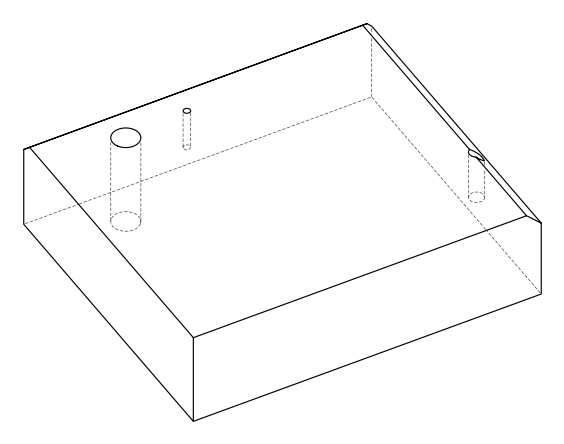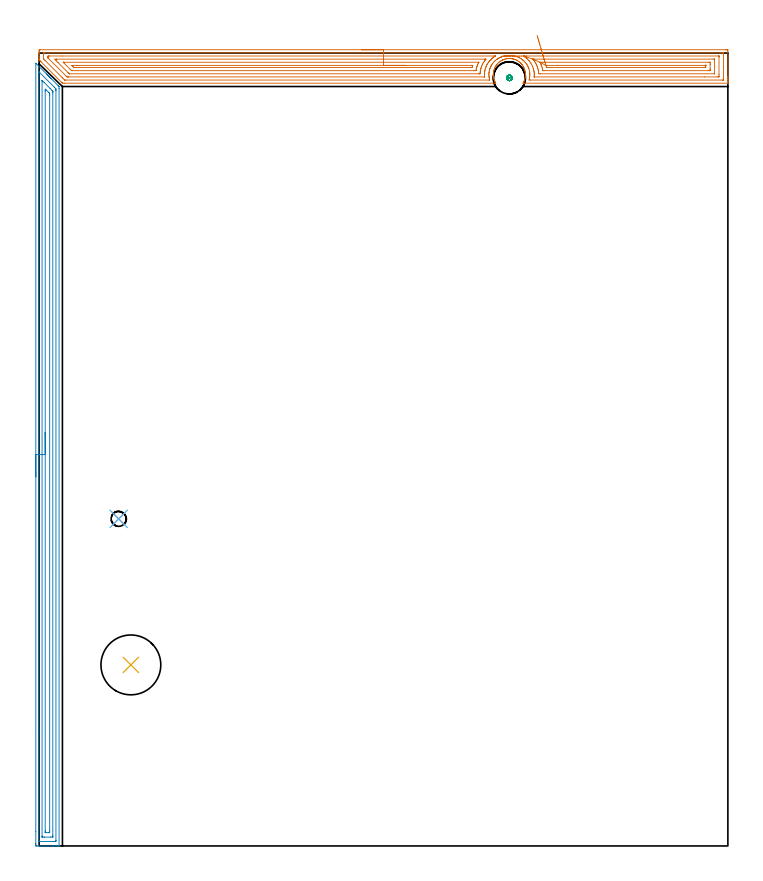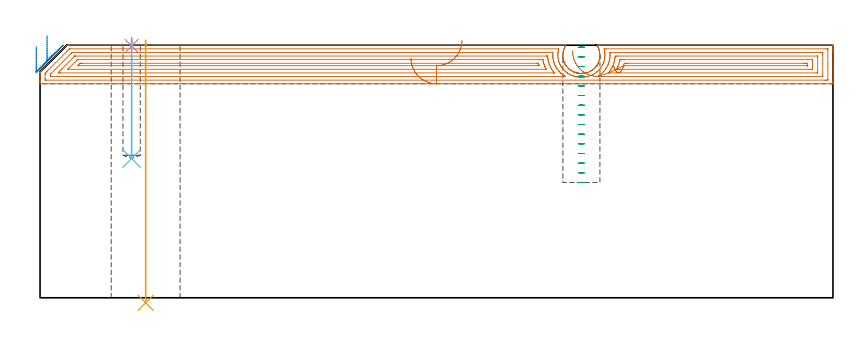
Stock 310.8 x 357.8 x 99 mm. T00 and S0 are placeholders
(PLAN: 6 operations, 4 tool changes, 27.5 min)
(1 AREA_MILL | FG_CHAMFER_SURFACE | UGT0205_001 | 14.77 min | 35449 mm3)
(2 AREA_MILL_1 | FG_CHAMFER_SURFACE_1 | UGT0205_001 | 11.39 min | 19069 mm3)
(3 MILL_BLIND_HOLE_FROM_SOLID_MATERIAL | STEP1POCKET | UGT0201_130 | Spiral | 0.72 min | 8201 mm3)
(4 SPOT_DRILL | STEP1POCKET_1 | NXT0321_9005460120000 | 0.03 min | 6 mm3)
(5 INDEXABLE_INSERT_DRILL_THROUGH_HOLE_FROM_SOLID | STEP1HOLE | NXT0302_025 | 0.41 min | 56646 mm3)
(6 DRILL_BLIND_HOLE_INTO_CENTER | STEP1POCKET_1 | NXT0301_039 | 0.19 min | 1563 mm3)
(TOOL UGT0205_001 | Chamfer Mill 20 x 3 x 45 deg. | D20 FL50 Z2)
(TOOL UGT0201_130 | Carbide End Mill 12.0 | D12 FL15 Z4)
(TOOL NXT0321_9005460120000 | NC Spot Drill, 142deg, 12mm, Carbide, Uncoated | D12 PA142 FL30 Z2)
(TOOL NXT0302_025 | Index. Insert Drill 27mm [880-D2700L32-05] | D27 PA176 FL135 Z2)
(TOOL NXT0301_039 | Carbide Drill 6.8mm [860.1-0680-034A1-MM 2214] | D6.8 PA140 FL53 Z2)
(OP 1 AREA_MILL)
G17 G21 G94 G90
T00 M6
G54
G17 G0 G90 X145.4 Y359.3 S1061 M3
G43 Z109. H0
Z93.9
G94 G1 X145.438 Z93.029 F250.
X145.552 Z92.164
X145.741 Z91.312
X146.003 Z90.48
X146.337 Z89.674
X146.74 Z88.9
X147.208 Z88.164
X147.74 Z87.472
X148.329 Z86.829
X148.972 Z86.24
X149.664 Z85.709
X150.4 Z85.24
X151.174 Z84.837
X151.98 Z84.503
X152.812 Z84.241
X153.664 Z84.052
X154.528 Z83.938
X155.4 Z83.9
X309.712
X310.198 Y359.299 Z83.901
X310.679 Y359.295 Z83.903
X310.791 Y359.291 Z83.906
X310.796 Y358.819 Z84.379
X310.8 Y358.222 Z84.975
Y347.332 Z95.862
Y346.757 Z96.44
Y346.448 Z96.748
Y345.874 Z97.322
Y345.565 Z97.63
Y344.947 Z98.252
Y344.536 Z98.663
Y344.214 Z98.977
X310.792 Y344.202 Z98.988
X310.645 Y344.2 Z99.
X219.193
X218.328 Y344.207 Z98.993
X218.519 Y344.564 Z98.636
X218.627 Y344.756 Z98.444
X218.737 Y344.976 Z98.224
X218.878 Y345.285 Z97.915
X219.083 Y345.855 Z97.345
X219.213 Y346.293 Z96.907
X219.311 Y346.734 Z96.466
X219.381 Y347.173 Z96.027
X219.425 Y347.613 Z95.587
X219.442 Y348.052 Z95.148
X219.432 Y348.492 Z94.708
X219.394 Y348.932 Z94.268
X219.329 Y349.371 Z93.829
X219.236 Y349.812 Z93.388
X219.112 Y350.25 Z92.95
X218.878 Y350.915 Z92.285
X218.781 Y351.129 Z92.071
X218.553 Y351.573 Z91.627
X218.295 Y352.008 Z91.192
X218.169 Y352.192 Z91.005
X217.984 Y352.465 Z90.734
X217.849 Y352.637 Z90.563
X217.816 Y352.679 Z90.52
X217.64 Y352.887 Z90.312
X217.37 Y353.173 Z90.026
X217.09 Y353.449 Z89.751
X216.906 Y353.609 Z89.59
X216.716 Y353.766 Z89.433
X216.196 Y354.14 Z89.058
X215.918 Y354.308 Z88.889
X215.759 Y354.404 Z88.793
X215.624 Y354.476 Z88.721
X215.312 Y354.645 Z88.555
X214.858 Y354.834 Z88.363
X214.408 Y354.997 Z88.201
X214.286 Y355.03 Z88.165
X214.17 Y355.063 Z88.134
X213.962 Y355.122 Z88.076
X213.929 Y355.13 Z88.068
X213.84 Y355.147 Z88.046
X213.514 Y355.221 Z87.978
X213.098 Y355.284 Z87.914
X213.067 Y355.289 Z87.909
X213.045 Y355.291 Z87.907
X212.947 Y355.299 Z87.896
X212.798 Y355.313 Z87.881
X212.62 Y355.331 Z87.864
X212.396 Y355.343 Z87.854
X212.173 Y355.347 Z87.85
X211.726 Y355.324 Z87.87
X211.609 Y355.311 Z87.88
X211.578 Y355.309 Z87.884
X211.268 Y355.28 Z87.919
X211.163 Y355.261 Z87.932
X210.929 Y355.226 Z87.973
X210.832 Y355.211 Z87.989
X210.383 Y355.109 Z88.089
X209.938 Y354.979 Z88.218
X209.825 Y354.936 Z88.257
X209.645 Y354.871 Z88.325
X209.51 Y354.821 Z88.375
X209.379 Y354.765 Z88.43
X209.145 Y354.669 Z88.531
X209.088 Y354.645 Z88.555
X209.043 Y354.623 Z88.576
X208.784 Y354.479 Z88.716
X208.638 Y354.401 Z88.795
X208.591 Y354.375 Z88.821
X208.486 Y354.311 Z88.887
X208.149 Y354.103 Z89.095
X207.689 Y353.766 Z89.433
X207.255 Y353.392 Z89.807
X206.767 Y352.887 Z90.312
X206.425 Y352.466 Z90.726
X206.361 Y352.39 Z90.805
X206.256 Y352.235 Z90.964
X206.103 Y352.008 Z91.192
X205.952 Y351.75 Z91.45
X205.847 Y351.573 Z91.627
X205.622 Y351.129 Z92.071
X205.467 Y350.783 Z92.417
X205.287 Y350.25 Z92.95
X205.164 Y349.812 Z93.388
X205.071 Y349.371 Z93.829
X205.006 Y348.932 Z94.268
X204.968 Y348.492 Z94.708
X204.958 Y348.052 Z95.148
X204.975 Y347.613 Z95.587
X205.019 Y347.173 Z96.027
X205.089 Y346.734 Z96.466
X205.188 Y346.293 Z96.907
X205.311 Y345.855 Z97.345
X205.386 Y345.635 Z97.565
X205.467 Y345.416 Z97.784
X205.669 Y344.976 Z98.224
X205.81 Y344.7 Z98.5
X205.911 Y344.501 Z98.698
X205.978 Y344.381 Z98.816
X206.073 Y344.204 Z98.99
X205.81 Y344.2 Z99.
X11.308
X10.561 Y344.205 Z98.993
X10.499 Y344.206 Z98.992
X10.416 Y344.285 Z98.913
X10.018 Y344.681 Z98.518
X0.875 Y353.824 Z89.374
X0.739 Y353.959 Z89.237
X0.602 Y354.097 Z89.101
X0.438 Y354.261 Z88.937
X0.297 Y354.401 Z88.795
X0.156 Y354.543 Z88.655
X0.014 Y354.681 Z88.508
X0.006 Y354.696 Z88.493
X0. Y354.709 Z88.48
Y354.802 Z88.39
Y355.085 Z88.114
Y355.55 Z87.649
Y356.168 Z87.027
Y357.36 Z85.837
Y357.935 Z85.259
Y358.531 Z84.664
X0.003 Y358.819 Z84.376
X0.009 Y359.291 Z83.905
X0.122 Y359.294 Z83.902
X0.602 Y359.3 Z83.9
X155.4
Y357.886 Z85.314
X307.521
X308.414 Y357.885 Z85.315
X308.465 Y357.884 Z85.316
X308.79 Y357.872 Z85.328
X308.794 Y357.773 Z85.427
X308.799 Y357.554 Z85.646
X308.8 Y351.559 Z91.641
X308.799 Y346.066 Z97.134
X308.795 Y345.683 Z97.517
X308.791 Y345.633 Z97.567
X308.787 Y345.62 Z97.58
X308.78 Y345.618 Z97.582
X308.729 Y345.616 Z97.584
X308.624 Y345.615 Z97.585
X308.414 Y345.614 Z97.586
X221.819 Y345.615 Z97.585
X221.068 Y345.622 Z97.578
X221.212 Y346.216 Z96.984
X221.262 Y346.448 Z96.752
X221.35 Y346.962 Z96.238
X221.392 Y347.332 Z95.868
X221.422 Y347.775 Z95.425
X221.429 Y348.216 Z94.984
X221.411 Y348.67 Z94.53
X221.37 Y349.099 Z94.101
X221.277 Y349.686 Z93.514
X221.212 Y349.983 Z93.217
X220.977 Y350.805 Z92.395
X220.956 Y350.866 Z92.334
X220.944 Y350.899 Z92.301
X220.739 Y351.419 Z91.781
X220.579 Y351.75 Z91.45
X220.448 Y352.005 Z91.195
X220.097 Y352.621 Z90.579
X220.085 Y352.64 Z90.56
X219.717 Y353.158 Z90.042
X219.426 Y353.517 Z89.683
X219.193 Y353.778 Z89.422
X218.882 Y354.097 Z89.103
X218.562 Y354.401 Z88.799
X218.424 Y354.523 Z88.677
X218.301 Y354.626 Z88.574
X218.101 Y354.778 Z88.422
X217.451 Y355.242 Z87.958
X217.408 Y355.268 Z87.932
X217.381 Y355.284 Z87.916
X216.831 Y355.596 Z87.604
X216.516 Y355.766 Z87.434
X216.191 Y355.913 Z87.287
X215.659 Y356.134 Z87.066
X215.624 Y356.146 Z87.054
X215.562 Y356.168 Z87.032
X214.732 Y356.421 Z86.779
X214.394 Y356.502 Z86.698
X213.84 Y356.611 Z86.589
X213.316 Y356.686 Z86.514
X212.947 Y356.722 Z86.478
X212.357 Y356.753 Z86.447
X212.119 Y356.757 Z86.443
X212.055 Y356.756 Z86.444
X211.493 Y356.725 Z86.475
X211.334 Y356.712 Z86.488
X211.163 Y356.693 Z86.507
X210.694 Y356.632 Z86.568
X210.271 Y356.561 Z86.639
X209.947 Y356.489 Z86.711
X209.693 Y356.43 Z86.77
X209.379 Y356.342 Z86.858
X209.244 Y356.301 Z86.899
X208.838 Y356.168 Z87.032
X208.58 Y356.075 Z87.125
X208.555 Y356.065 Z87.135
X208.525 Y356.053 Z87.147
X208.486 Y356.037 Z87.163
X207.961 Y355.805 Z87.395
X207.594 Y355.611 Z87.589
X207.382 Y355.494 Z87.706
X207.025 Y355.284 Z87.916
X206.826 Y355.162 Z88.038
X206.779 Y355.131 Z88.069
X206.702 Y355.077 Z88.123
X206.314 Y354.785 Z88.415
X205.841 Y354.401 Z88.799
X205.81 Y354.374 Z88.826
X205.378 Y353.944 Z89.256
X204.979 Y353.517 Z89.683
X204.917 Y353.448 Z89.752
X204.559 Y352.989 Z90.211
X204.32 Y352.634 Z90.566
X204.206 Y352.454 Z90.746
X204.025 Y352.153 Z91.047
X203.887 Y351.887 Z91.313
X203.82 Y351.75 Z91.45
X203.604 Y351.284 Z91.916
X203.449 Y350.866 Z92.334
X203.37 Y350.632 Z92.568
X203.182 Y349.983 Z93.217
X203.172 Y349.945 Z93.255
X203.133 Y349.767 Z93.433
X203.038 Y349.193 Z94.007
X203.028 Y349.099 Z94.101
X202.973 Y348.374 Z94.826
X202.972 Y348.216 Z94.984
X202.99 Y347.474 Z95.726
X203.005 Y347.332 Z95.868
X203.054 Y346.935 Z96.265
X203.127 Y346.455 Z96.745
X203.26 Y345.888 Z97.312
X203.32 Y345.621 Z97.579
X203.133 Y345.616 Z97.584
X203.082 Y345.615 Z97.585
X11.73
X11.624 Y345.616 Z97.584
X11.573 Y345.619 Z97.581
X11.55 Y345.621 Z97.579
X11.521 Y345.641 Z97.559
X11.309 Y345.845 Z97.355
X10.701 Y346.448 Z96.752
X10.416 Y346.733 Z96.467
X2.749 Y354.401 Z88.799
X2.386 Y354.766 Z88.434
X2.133 Y355.029 Z88.171
X2.01 Y355.159 Z88.041
X2.007 Y355.284 Z87.916
X2.001 Y355.666 Z87.534
Y357.434 Z85.766
X2.005 Y357.817 Z85.383
X2.009 Y357.867 Z85.333
X2.013 Y357.88 Z85.32
X2.019 Y357.881 Z85.319
X2.071 Y357.884 Z85.316
X2.176 Y357.885 Z85.315
X2.386 Y357.886 Z85.314
X155.4
Y356.471 Z86.729
X205.504
X205.606 Y356.47 Z86.73
X205.81 Y356.466 Z86.734
X205.866 Y356.465 Z86.735
X205.835 Y356.437 Z86.763
X205.81 Y356.416 Z86.784
X205.658 Y356.318 Z86.882
X205.428 Y356.168 Z87.032
X205.13 Y355.957 Z87.243
X204.917 Y355.8 Z87.4
X204.63 Y355.569 Z87.631
X204.289 Y355.284 Z87.916
X204.15 Y355.16 Z88.04
X204.025 Y355.042 Z88.158
X203.704 Y354.718 Z88.482
X203.406 Y354.401 Z88.799
X203.278 Y354.258 Z88.942
X203.133 Y354.088 Z89.112
X202.882 Y353.766 Z89.434
X202.7 Y353.517 Z89.683
X202.516 Y353.244 Z89.956
X202.241 Y352.805 Z90.395
X202.178 Y352.695 Z90.505
X202.146 Y352.634 Z90.566
X201.882 Y352.105 Z91.095
X201.715 Y351.75 Z91.45
X201.613 Y351.489 Z91.711
X201.39 Y350.866 Z92.334
X201.379 Y350.836 Z92.364
X201.349 Y350.729 Z92.471
X201.196 Y350.134 Z93.066
X201.166 Y349.983 Z93.217
X201.062 Y349.383 Z93.817
X201.027 Y349.099 Z94.101
X200.987 Y348.574 Z94.626
X200.972 Y348.216 Z94.984
X200.983 Y347.695 Z95.505
X201.016 Y347.051 Z96.149
Y347.038 Z96.162
X200.999 Y347.035 Z96.165
X200.947 Y347.031 Z96.169
X200.865 Y347.029 Z96.171
X13.399
X13.093 Y347.03 Z96.17
X12.787 Y347.033 Z96.167
X12.587 Y347.035 Z96.165
X12.48 Y347.131 Z96.069
X12.269 Y347.332 Z95.868
X12.201 Y347.399 Z95.801
X4.171 Y355.429 Z87.771
X4.08 Y355.523 Z87.677
X4.037 Y355.57 Z87.63
X4.018 Y355.593 Z87.607
X4.01 Y355.661 Z87.539
X4.004 Y355.999 Z87.201
Y356.168 Z87.032
X4.009 Y356.328 Z86.872
X4.027 Y356.465 Z86.735
X4.171 Y356.466 Z86.734
X4.758 Y356.47 Z86.73
X10.328 Y356.471 Z86.729
X155.4
Y355.057 Z88.143
X201.157
X201.349 Y355.056 Z88.144
X201.583 Y355.053 Z88.147
X201.599 Y355.05 Z88.15
X201.594 Y355.041 Z88.159
X201.439 Y354.846 Z88.354
X201.349 Y354.734 Z88.466
X201.202 Y354.546 Z88.654
X201.094 Y354.401 Z88.799
X200.83 Y354.031 Z89.169
X200.496 Y353.517 Z89.683
X200.481 Y353.493 Z89.707
X200.456 Y353.452 Z89.748
X200.17 Y352.917 Z90.283
X200.025 Y352.634 Z90.566
X199.877 Y352.324 Z90.876
X199.638 Y351.75 Z91.45
X199.617 Y351.697 Z91.503
X199.564 Y351.547 Z91.653
X199.401 Y351.028 Z92.172
X199.356 Y350.866 Z92.334
X199.216 Y350.327 Z92.873
X199.151 Y349.983 Z93.217
X199.081 Y349.578 Z93.622
X199.024 Y349.099 Z94.101
X198.991 Y348.783 Z94.417
X198.963 Y348.503 Z94.697
X198.953 Y348.449 Z94.751
X198.92 Y348.447 Z94.753
X198.838 Y348.445 Z94.755
X198.672 Y348.443 Z94.757
X198.443
X13.755
X13.673 Y348.445 Z94.755
X13.633 Y348.447 Z94.753
X13.617 Y348.449 Z94.751
X13.549 Y348.511 Z94.689
X13.241 Y348.81 Z94.39
X13.093 Y348.956 Z94.244
X8.532 Y353.517 Z89.683
X7.74 Y354.312 Z88.888
X7.658 Y354.401 Z88.799
X7.084 Y355.05 Z88.15
X7.74 Y355.055 Z88.145
X7.97 Y355.057 Z88.143
X155.4
Y353.643 Z89.557
X198.161 Y353.642 Z89.558
X198.331 Y353.64 Z89.56
X198.391 Y353.637 Z89.563
X198.401 Y353.635 Z89.565
X198.403 Y353.633 Z89.567
X198.39 Y353.604 Z89.596
X198.347 Y353.517 Z89.683
X198.159 Y353.142 Z90.058
X197.923 Y352.634 Z90.566
X197.78 Y352.303 Z90.897
X197.631 Y351.897 Z91.303
X197.583 Y351.75 Z91.45
X197.42 Y351.223 Z91.977
X197.323 Y350.866 Z92.334
X197.236 Y350.522 Z92.678
X197.121 Y349.983 Z93.217
X197.098 Y349.877 Z93.323
X197.085 Y349.863 Z93.337
X197.057 Y349.861 Z93.339
X197.013 Y349.858 Z93.342
X196.888 Y349.857 Z93.343
X196.123
X15.004
X14.877 Y349.858 Z93.342
X14.751 Y349.861 Z93.339
X14.669 Y349.864 Z93.336
X14.612 Y349.898 Z93.302
X14.523 Y349.983 Z93.217
X13.985 Y350.514 Z92.686
X11.309 Y353.19 Z90.01
X10.985 Y353.517 Z89.683
X10.881 Y353.627 Z89.573
X10.874 Y353.636 Z89.564
X10.902 Y353.638 Z89.562
X10.969 Y353.641 Z89.559
X11.054 Y353.643 Z89.557
X11.181
X155.4
Y352.229 Z90.971
X195.103 Y352.228 Z90.972
X195.514 Y352.226 Z90.974
X195.632 Y352.223 Z90.977
X195.669 Y352.221 Z90.979
X195.657 Y352.172 Z91.028
X195.639 Y352.103 Z91.097
X195.53 Y351.75 Z91.45
X195.43 Y351.427 Z91.773
X195.403 Y351.348 Z91.852
X195.383 Y351.294 Z91.906
X195.369 Y351.278 Z91.922
X195.344 Y351.277 Z91.923
X195.103 Y351.273 Z91.927
X194.694 Y351.271 Z91.929
X16.662
X16.252 Y351.272 Z91.928
X15.77 Y351.277 Z91.923
X15.703 Y351.278 Z91.922
X15.668 Y351.292 Z91.908
X15.631 Y351.325 Z91.875
X15.485 Y351.467 Z91.733
X15.2 Y351.75 Z91.45
X14.877 Y352.079 Z91.121
X14.749 Y352.222 Z90.978
X14.877 Y352.224 Z90.976
X15.287 Y352.227 Z90.973
X17.07 Y352.229 Z90.971
X155.4
X156.272 Z91.009
X157.136 Z91.123
X157.988 Z91.312
X158.82 Z91.574
X159.626 Z91.908
X160.4 Z92.311
X161.136 Z92.78
X161.828 Z93.311
X162.471 Z93.9
X163.06 Z94.543
X163.592 Z95.235
X164.06 Z95.971
X164.463 Z96.745
X164.797 Z97.551
X165.059 Z98.383
X165.248 Z99.235
X165.362 Z100.1
X165.4 Z100.971
G0 Z109.
X208.736 Y356.334
Z96.867
G1 X208.763 Z95.995
X208.865 Y356.335 Z95.129
X209.043 Y356.338 Z94.275
X209.294 Y356.341 Z93.439
X209.617 Y356.345 Z92.629
X210.01 Y356.351 Z91.85
X210.469 Y356.357 Z91.108
X210.99 Y356.364 Z90.409
X211.571 Y356.371 Z89.758
X212.206 Y356.38 Z89.16
X212.891 Y356.389 Z88.62
X213.621 Y356.399 Z88.141
X214.389 Y356.409 Z87.728
X215.19 Y356.419 Z87.384
X216.019 Y356.43 Z87.11
X216.868 Y356.442 Z86.91
X217.731 Y356.453 Z86.785
X218.602 Y356.465 Z86.735
X218.889 Y356.469 Z86.731
X219.193 Y356.47 Z86.73
X219.779 Y356.471 Z86.729
X306.629
X306.731 Y356.47 Z86.73
X306.767 Y356.467 Z86.733
X306.782 Y356.465 Z86.735
X306.79 Y356.449 Z86.751
X306.795 Y356.337 Z86.863
X306.798 Y356.168 Z87.032
X306.8 Y355.999 Z87.201
Y348.047 Z95.153
X306.795 Y347.332 Z95.868
X306.791 Y347.172 Z96.028
X306.773 Y347.035 Z96.165
X306.629 Y347.034 Z96.166
X306.042 Y347.029 Z96.171
X300.244 Y347.028 Z96.172
X223.552 Y347.029 Z96.171
X223.47 Y347.03 Z96.17
X223.416 Y347.033 Z96.167
X223.392 Y347.035 Z96.165
X223.387 Y347.059 Z96.141
X223.403 Y347.332 Z95.868
X223.414 Y347.569 Z95.631
X223.429 Y348.216 Z94.984
X223.423 Y348.444 Z94.756
X223.374 Y349.099 Z94.101
X223.335 Y349.415 Z93.785
X223.234 Y349.983 Z93.217
X223.186 Y350.208 Z92.992
X223.1 Y350.532 Z92.668
X222.993 Y350.866 Z92.334
X222.762 Y351.569 Z91.631
X222.691 Y351.75 Z91.45
X222.645 Y351.865 Z91.335
X222.245 Y352.634 Z90.566
X221.869 Y353.266 Z89.934
X221.694 Y353.517 Z89.683
X221.224 Y354.156 Z89.044
X221.011 Y354.401 Z88.799
X220.977 Y354.439 Z88.761
X220.556 Y354.871 Z88.329
X220.131 Y355.284 Z87.916
X220.085 Y355.326 Z87.874
X219.794 Y355.572 Z87.628
X219.193 Y356.012 Z87.188
X218.985 Y356.168 Z87.032
X218.602 Y356.465 Z86.735
X222.806 Y355.052 Z88.148
X222.808
X222.838 Y355.055 Z88.145
X222.896 Y355.057 Z88.143
X222.991
X304.182
X304.694 Y355.055 Z88.145
X304.746 Y355.053 Z88.147
X304.778 Y355.051 Z88.149
X304.79 Y355.023 Z88.177
X304.8 Y354.401 Z88.799
Y349.099 Z94.101
X304.796 Y348.68 Z94.52
X304.792 Y348.47 Z94.73
X304.79 Y348.45 Z94.75
X304.767 Y348.448 Z94.752
X304.71 Y348.445 Z94.755
X304.615 Y348.443 Z94.757
X226.33
X226.1 Y348.444 Z94.756
X225.438 Y348.45 Z94.75
X225.386 Y349.099 Z94.101
X225.38 Y349.156 Z94.044
X225.25 Y349.983 Z93.217
X225.211 Y350.208 Z92.992
X225.036 Y350.866 Z92.334
X224.862 Y351.437 Z91.763
X224.749 Y351.75 Z91.45
X224.546 Y352.297 Z90.903
X224.379 Y352.634 Z90.566
X224.209 Y352.967 Z90.233
X223.888 Y353.517 Z89.683
X223.654 Y353.902 Z89.298
X223.295 Y354.401 Z88.799
X222.806 Y355.052 Z88.148
X226.004 Y353.636 Z89.564
X226.077 Y353.639 Z89.561
X226.205 Y353.642 Z89.558
X226.33 Y353.643 Z89.557
X227.096
X302.295
X302.549 Y353.641 Z89.559
X302.719 Y353.638 Z89.562
X302.777 Y353.636 Z89.564
X302.79 Y353.629 Z89.571
X302.793 Y353.606 Z89.594
X302.796 Y353.517 Z89.683
X302.8 Y352.892 Z90.308
Y352.634 Z90.566
Y350.866 Z92.334
X302.799 Y350.241 Z92.959
X302.796 Y349.983 Z93.217
X302.793 Y349.905 Z93.295
X302.791 Y349.872 Z93.328
X302.676 Y349.864 Z93.336
X302.422 Y349.859 Z93.341
X302.295 Y349.857 Z93.343
X228.115
X227.345 Y349.862 Z93.338
X227.317 Y349.864 Z93.336
X227.284 Y349.922 Z93.278
X227.272 Y349.983 Z93.217
X227.223 Y350.27 Z92.93
X227.076 Y350.866 Z92.334
X227.025 Y351.062 Z92.138
X226.806 Y351.75 Z91.45
X226.587 Y352.379 Z90.821
X226.484 Y352.634 Z90.566
X226.33 Y352.974 Z90.226
X226.057 Y353.517 Z89.683
X226.018 Y353.599 Z89.601
X226.004 Y353.636 Z89.564
X228.723 Y352.214 Z90.986
X228.767 Y352.222 Z90.978
X229.007 Y352.225 Z90.975
X229.417 Y352.228 Z90.972
X234.211 Y352.229 Z90.971
X300.384 Y352.228 Z90.972
X300.794 Y352.227 Z90.973
X300.796 Y352.226 Z90.974
X300.799 Y352.223 Z90.977
X300.798 Y351.75 Z91.45
X300.795 Y351.342 Z91.858
X300.79 Y351.285 Z91.915
X300.745 Y351.278 Z91.922
X300.625 Y351.275 Z91.925
X300.384 Y351.273 Z91.927
X299.975 Y351.271 Z91.929
X299.491
X230.383
X229.899 Y351.273 Z91.927
X229.421 Y351.277 Z91.923
X229.007 Y351.283 Z91.917
X228.8 Y351.955 Z91.245
X228.765 Y352.072 Z91.128
X228.723 Y352.214 Z90.986
X228.537 Y352.842 Z90.41
X228.337 Y353.517 Z89.894
X228.125 Y354.231 Z89.441
X227.903 Y354.981 Z89.054
X227.672 Y355.761 Z88.737
X227.435 Y356.563 Z88.493
X227.192 Y357.384 Z88.322
X226.945 Y358.215 Z88.226
X226.698 Y359.051 Z88.206
X226.451 Y359.886 Z88.263
X226.206 Y360.713 Z88.395
X225.965 Y361.526 Z88.601
X225.73 Y362.318 Z88.881
X225.504 Y363.084 Z89.232
X225.286 Y363.818 Z89.651
X225.08 Y364.513 Z90.135
X224.887 Y365.166 Z90.68
X224.708 Y365.771 Z91.283
G0 Z109.
M5
M2
(OP 2 AREA_MILL_1)
G17 G21 G94 G90
T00 M6
G54
G17 G0 G90 X-1.5 Y166.6 S1061 M3
G43 Z109. H0
Z98.5
G94 G1 Y166.638 Z97.628 F250.
Y166.752 Z96.764
Y166.941 Z95.912
Y167.203 Z95.08
Y167.537 Z94.274
Y167.94 Z93.5
Y168.408 Z92.764
Y168.94 Z92.072
Y169.529 Z91.429
Y170.172 Z90.84
Y170.864 Z90.308
Y171.6 Z89.84
Y172.374 Z89.437
Y173.18 Z89.103
Y174.012 Z88.841
Y174.864 Z88.652
Y175.728 Z88.538
Y176.6 Z88.5
X-1.499 Y353.178
X-1.495 Y353.183 Z88.504
X-1.48 Y353.178 Z88.518
X-1.421 Y353.122 Z88.577
X-1.381 Y353.081 Z88.618
X3.379 Y348.321 Z93.379
X3.585 Y348.116 Z93.583
X3.75 Y347.953 Z93.745
X3.91 Y347.791 Z93.907
X4.032 Y347.669 Z94.03
X4.189 Y347.513 Z94.184
X4.342 Y347.359 Z94.34
X4.478 Y347.223 Z94.476
X4.629 Y347.073 Z94.624
X4.775 Y346.926 Z94.772
X4.925 Y346.776 Z94.923
X5.068 Y346.634 Z95.064
X5.207 Y346.494 Z95.205
X5.372 Y346.329 Z95.369
X5.508 Y346.194 Z95.504
X8.584 Y343.117 Z98.582
X8.942 Y342.756 Z98.941
X8.993 Y342.701 Z98.992
X8.995 Y342.669 Z98.994
X9. Y341.863 Z99.
Y0.171
X8.994 Y0.01 Z98.993
X8.682 Y0. Z98.681
X8.378 Z98.377
X7.705 Z97.7
X6.49 Z96.487
X5.947 Z95.942
X-0.477 Z89.521
X-1.084 Y0.002 Z88.913
X-1.301 Y0.004 Z88.697
X-1.492 Y0.01 Z88.505
X-1.496 Y0.199 Z88.502
X-1.499 Y0.617 Z88.501
X-1.5 Y1.04 Z88.5
Y6.527
Y176.6
X-0.086 Z89.914
X-0.085 Y348.887 Z89.915
X-0.084 Y349.009 Z89.916
X-0.08 Y349.267 Z89.92
X-0.079 Y349.314 Z89.921
X-0.044 Y349.286 Z89.956
X0. Y349.245 Z90.
X0.241 Y349.009 Z90.241
X6.826 Y342.423 Z96.826
X7.383 Y341.863 Z97.383
X7.572 Y341.666 Z97.572
X7.579 Y341.476 Z97.579
X7.584 Y341.092 Z97.584
X7.585 Y340.969 Z97.585
Y2.526
X7.584 Y2.404 Z97.584
X7.579 Y2.028 Z97.579
X7.215 Y2.009 Z97.215
X6.826 Y2.003 Z96.826
X6.345 Y2. Z96.345
X5.947 Z95.947
X0.192 Z90.192
X-0.005 Y2.002 Z89.995
X-0.036 Y2.004 Z89.964
X-0.068 Y2.01 Z89.932
X-0.079 Y2.019 Z89.921
X-0.08 Y2.043 Z89.92
X-0.085 Y2.282 Z89.915
X-0.086 Y51.952 Z89.914
Y176.6
X1.328 Z91.328
X1.329 Y344.77 Z91.329
X1.334 Y345.436 Z91.334
X1.335 Y345.445 Z91.335
X1.357 Y345.436 Z91.357
X1.553 Y345.245 Z91.553
X2.258 Y344.543 Z92.258
X4.938 Y341.863 Z94.938
X5.831 Y340.969 Z95.831
X5.947 Y340.852 Z95.947
X6.136 Y340.655 Z96.136
X6.157 Y340.632 Z96.157
X6.164 Y340.576 Z96.164
X6.168 Y340.456 Z96.168
X6.17 Y340.304 Z96.17
X6.171 Y340.076 Z96.171
Y339.848
Y4.856
X6.169 Y4.191 Z96.169
X6.167 Y4.077 Z96.167
X6.165 Y4.023 Z96.165
X6.158 Y4.009 Z96.158
X6.131 Y4.004 Z96.131
X5.947 Y4.002 Z95.947
X5.256 Y4. Z95.256
X2.432 Z92.432
X1.739 Y4.001 Z91.739
X1.553 Y4.005 Z91.553
X1.366 Y4.01 Z91.366
X1.335 Y4.021 Z91.335
X1.332 Y4.055 Z91.332
X1.33 Y4.115 Z91.33
X1.329 Y4.191 Z91.329
X1.328 Y4.419 Z91.328
Y176.6
X2.743 Z92.743
X2.744 Y340.652 Z92.744
X2.745 Y340.969 Z92.745
X2.75 Y341.539 Z92.75
X3.311 Y341.034 Z93.311
X3.38 Y340.969 Z93.38
X4.364 Y339.987 Z94.364
X4.549 Y339.798 Z94.549
X4.679 Y339.662 Z94.679
X4.751 Y339.583 Z94.751
X4.752 Y339.57 Z94.752
X4.755 Y339.501 Z94.755
X4.757 Y339.183 Z94.757
Y338.606
Y6.871
X4.756 Y6.295 Z94.756
X4.753 Y6.101 Z94.753
X4.75 Y6.033 Z94.75
X4.746 Y6.009 Z94.746
X4.724 Y6.008 Z94.724
X4.618 Y6.004 Z94.618
X4.189 Y6. Z94.189
X3.288 Z93.288
X2.882 Y6.007 Z92.882
X2.781 Y6.01 Z92.781
X2.749 Y6.021 Z92.749
X2.747 Y6.053 Z92.747
X2.745 Y6.137 Z92.745
X2.743 Y6.554 Z92.743
Y6.871
Y176.6
Y177.472 Z92.781
Y178.336 Z92.895
Y179.188 Z93.083
Y180.02 Z93.346
Y180.826 Z93.68
Y181.6 Z94.082
Y182.336 Z94.551
Y183.028 Z95.082
Y183.671 Z95.672
Y184.26 Z96.315
Y184.792 Z97.007
Y185.26 Z97.743
Y185.663 Z98.517
Y185.997 Z99.322
Y186.259 Z100.155
Y186.448 Z101.006
Y186.562 Z101.871
Y186.6 Z102.743
G0 Z109.
M5
M2
(OP 3 MILL_BLIND_HOLE_FROM_SOLID_MATERIAL)
G17 G21 G94 G90
T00 M6
G54
G17 G0 G90 X212.2 Y346.6 S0 M3
G43 Z109. H0
Z98.213
G94 G3 X212.825 Y347.225 R0.625 F250.
X212.2 Y347.85 R0.625
X210.95 Y346.6 R1.25
X212.2 Y347.85 R-1.25
X211.575 Y347.225 R0.625
X212.2 Y346.6 R0.625
G0 Z94.427
G3 X212.825 Y347.225 R0.625
X212.2 Y347.85 R0.625
X210.95 Y346.6 R1.25
X212.2 Y347.85 R-1.25
X211.575 Y347.225 R0.625
X212.2 Y346.6 R0.625
G0 Z90.64
G3 X212.825 Y347.225 R0.625
X212.2 Y347.85 R0.625
X210.95 Y346.6 R1.25
X212.2 Y347.85 R-1.25
X211.575 Y347.225 R0.625
X212.2 Y346.6 R0.625
G0 Z86.853
G3 X212.825 Y347.225 R0.625
X212.2 Y347.85 R0.625
X210.95 Y346.6 R1.25
X212.2 Y347.85 R-1.25
X211.575 Y347.225 R0.625
X212.2 Y346.6 R0.625
G0 Z83.067
G3 X212.825 Y347.225 R0.625
X212.2 Y347.85 R0.625
X210.95 Y346.6 R1.25
X212.2 Y347.85 R-1.25
X211.575 Y347.225 R0.625
X212.2 Y346.6 R0.625
G0 Z79.28
G3 X212.825 Y347.225 R0.625
X212.2 Y347.85 R0.625
X210.95 Y346.6 R1.25
X212.2 Y347.85 R-1.25
X211.575 Y347.225 R0.625
X212.2 Y346.6 R0.625
G0 Z75.493
G3 X212.825 Y347.225 R0.625
X212.2 Y347.85 R0.625
X210.95 Y346.6 R1.25
X212.2 Y347.85 R-1.25
X211.575 Y347.225 R0.625
X212.2 Y346.6 R0.625
G0 Z71.707
G3 X212.825 Y347.225 R0.625
X212.2 Y347.85 R0.625
X210.95 Y346.6 R1.25
X212.2 Y347.85 R-1.25
X211.575 Y347.225 R0.625
X212.2 Y346.6 R0.625
G0 Z67.92
G3 X212.825 Y347.225 R0.625
X212.2 Y347.85 R0.625
X210.95 Y346.6 R1.25
X212.2 Y347.85 R-1.25
X211.575 Y347.225 R0.625
X212.2 Y346.6 R0.625
G0 Z64.133
G3 X212.825 Y347.225 R0.625
X212.2 Y347.85 R0.625
X210.95 Y346.6 R1.25
X212.2 Y347.85 R-1.25
X211.575 Y347.225 R0.625
X212.2 Y346.6 R0.625
G0 Z60.347
G3 X212.825 Y347.225 R0.625
X212.2 Y347.85 R0.625
X210.95 Y346.6 R1.25
X212.2 Y347.85 R-1.25
X211.575 Y347.225 R0.625
X212.2 Y346.6 R0.625
G0 Z56.56
G3 X212.825 Y347.225 R0.625
X212.2 Y347.85 R0.625
X210.95 Y346.6 R1.25
X212.2 Y347.85 R-1.25
X211.575 Y347.225 R0.625
X212.2 Y346.6 R0.625
G0 Z52.773
G3 X212.825 Y347.225 R0.625
X212.2 Y347.85 R0.625
X210.95 Y346.6 R1.25
X212.2 Y347.85 R-1.25
X211.575 Y347.225 R0.625
X212.2 Y346.6 R0.625
G0 Z48.987
G3 X212.825 Y347.225 R0.625
X212.2 Y347.85 R0.625
X210.95 Y346.6 R1.25
X212.2 Y347.85 R-1.25
X211.575 Y347.225 R0.625
X212.2 Y346.6 R0.625
G0 Z45.2
G3 X212.825 Y347.225 R0.625
X212.2 Y347.85 R0.625
X210.95 Y346.6 R1.25
X212.2 Y347.85 R-1.25
X211.575 Y347.225 R0.625
X212.2 Y346.6 R0.625
G0 Z109.
M5
M2
(OP 4 SPOT_DRILL)
G17 G21 G94 G90
T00 M6
G54
G17 G0 G90 X35.9 Y147.6 S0 M3
G43 Z109. H0
G94 G81 G98 Z98.707 F250. R102.
G80
M5
M2
(OP 5 INDEXABLE_INSERT_DRILL_THROUGH_HOLE_FROM_SOLID)
G17 G21 G94 G90
T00 M6
G54
G17 G0 G90 X41.4 Y81.7 S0 M3
G43 Z109. H1
G94 G81 G98 Z-1.971 F250. R101.
G80
M5
M2
(OP 6 DRILL_BLIND_HOLE_INTO_CENTER)
G17 G21 G94 G90
T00 M6
G54
G17 G0 G90 X35.9 Y147.6 S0 M3
G43 Z109. H1
G94 G81 G98 Z54.6 F250. R101.
G80
M5
M2
